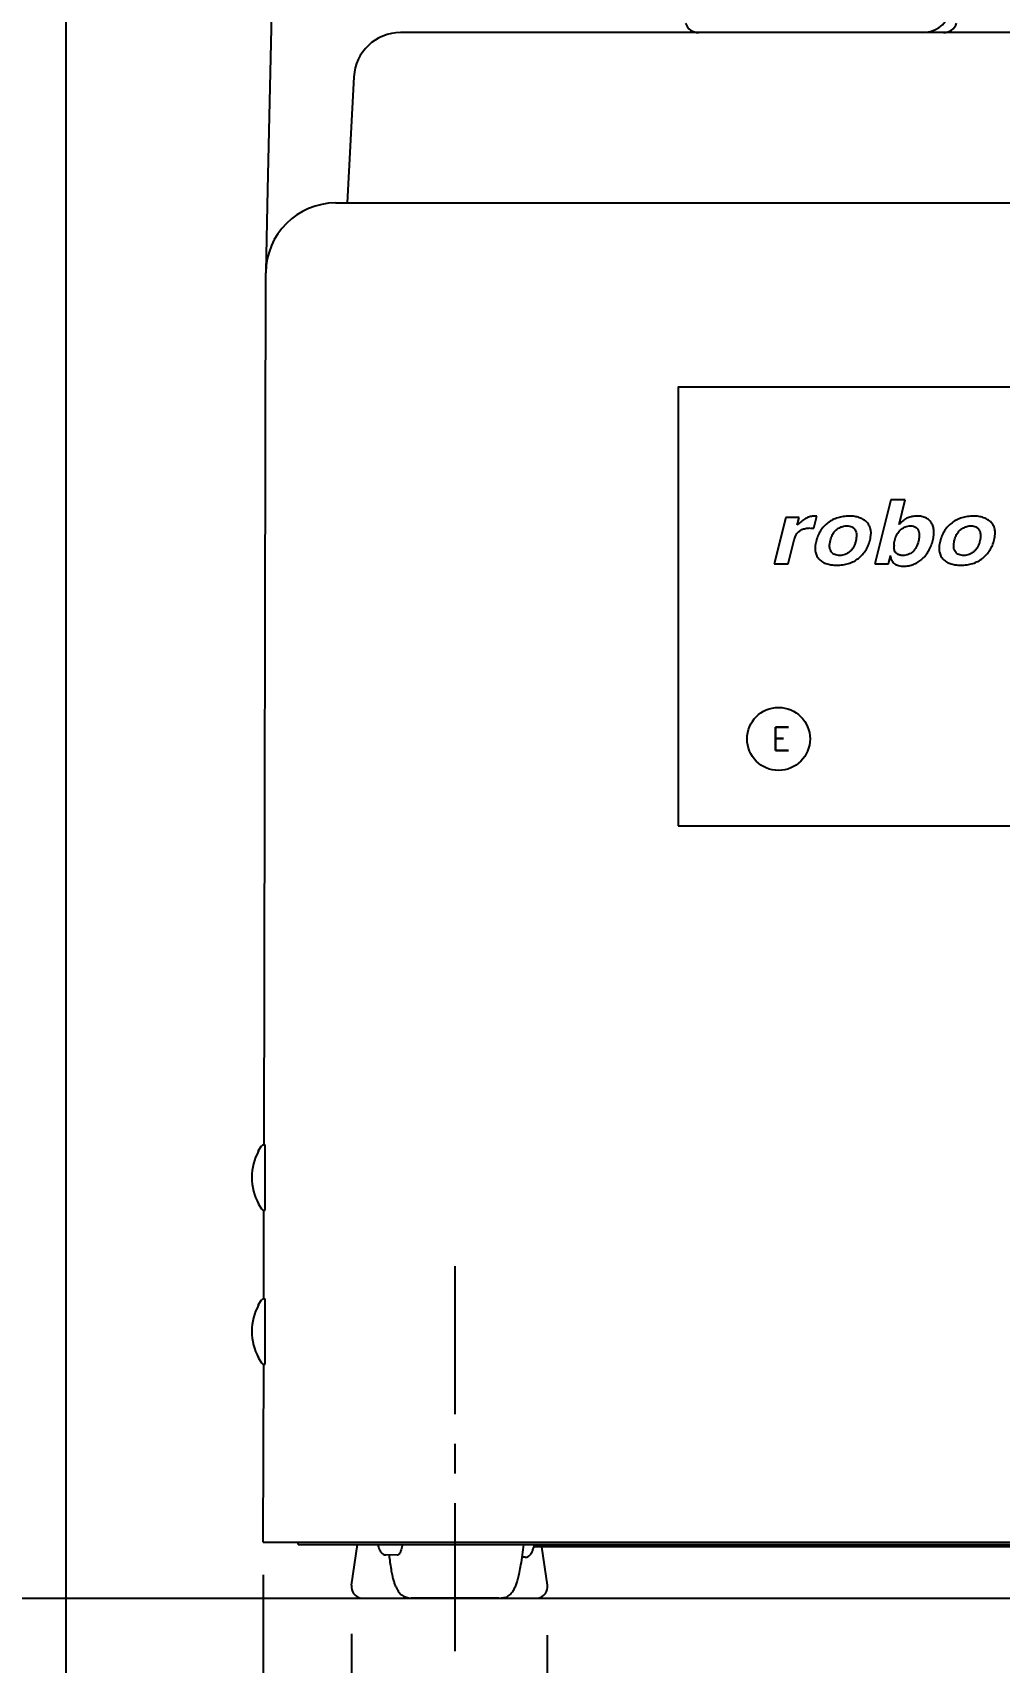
# Model space of a CAD drawing. Extents: x 230 to 4050, y 0 to 2754.
# Drawn here: x 533.4 to 740.7, y 558.9 to 908.2 of the extents above; entities that cross this region are included whole.
import ezdxf

# ---------------------------------------------------------------- set-up
doc = ezdxf.new("R2010")
doc.units = 0
doc.header["$PDMODE"] = 3
doc.linetypes.add('CENTER', pattern=[50.8, 31.75, -6.35, 6.35, -6.35])
doc.layers.get('0').update_dxf_attribs({"linetype": 'CONTINUOUS'})
doc.layers.get('DEFPOINTS').update_dxf_attribs({"linetype": 'CONTINUOUS'})
doc.layers.add('DANMEN', color=7, linetype='CONTINUOUS')
doc.layers.add('SUNPOU', color=7, linetype='CONTINUOUS')
doc.styles.get("Standard").update_dxf_attribs({"font": 'SIMPLEX.shx', "bigfont": 'extfont.shx'})
doc.dimstyles.get("Standard").update_dxf_attribs({"dimscale": 10, "dimtxt": 2, "dimasz": 3, "dimexe": 1, "dimexo": 1, "dimgap": 0.6, "dimtad": 3, "dimdec": 0, "dimzin": 0, "dimdsep": 46, "dimtxsty": 'STANDARD', "dimblk1": 'OPEN', "dimblk2": 'OPEN', "dimsah": 1, "dimcen": 1.5, "dimadec": 0, "dimazin": 0, "dimtfac": 1, "dimtdec": 0, "dimtmove": 0, "dimatfit": 0, "dimldrblk": 'DOTSMALL', "dimfxl": 1, "dimtvp": 1, "dimtolj": 1, "dimtzin": 0, "dimarcsym": 0})

# ---------------------------------------------------------------- blocks, each defined once
blk = doc.blocks.new('_OPEN')
at = {"color": 0, "linetype": 'ByBlock'}
for p, q in [((-1, 0.167), (0, 0)), ((0, 0), (-1, -0.167)), ((0, 0), (-1, 0))]:
    blk.add_line(p, q, dxfattribs=at)
blk = doc.blocks.new('*D7')
at = {"layer": 'DEFPOINTS', "color": 0}
for p in [(463.06, 913.15), (633.7, 913.15), (463.32, 572.67)]:
    blk.add_point(p, dxfattribs=at)
at = {"layer": 'SUNPOU', "color": 0, "lineweight": -2}
for p, q in [((623.7, 913.15), (453.06, 913.15)), ((463.06, 602.67), (463.06, 883.15)), ((453.32, 572.67), (453.06, 572.67))]:
    blk.add_line(p, q, dxfattribs=at)
at = {"layer": 'SUNPOU', "color": 0, "lineweight": -2, "xscale": 30, "yscale": 30, "zscale": 30}
for p, rotation in [((463.06, 913.15), 90), ((463.06, 572.67), 270)]:
    blk.add_blockref('_OPEN', p, dxfattribs=dict(at, rotation=rotation))
at = {"layer": 'SUNPOU', "color": 0, "insert": (447.06, 742.91), "char_height": 20, "attachment_point": 5, "rotation": 90}
blk.add_mtext('\\A1;340', dxfattribs=at)
blk = doc.blocks.new('_DotSmall')
at = {"color": 0, "linetype": 'ByBlock', "const_width": 0.5}
blk.add_lwpolyline([(-0.0625, 0, 1), (0.0625, 0, 1)], format="xyb", close=True, dxfattribs=at)
blk = doc.blocks.new('*D9')
at = {"layer": 'DEFPOINTS', "color": 0}
for p in [(724.51, 1253.24), (412.47, 572.67), (493.18, 572.67)]:
    blk.add_point(p, dxfattribs=at)
at = {"layer": 'SUNPOU', "color": 0, "lineweight": -2}
for p, q in [((714.51, 1253.24), (402.47, 1253.24)), ((412.47, 1223.24), (412.47, 602.67)), ((483.18, 572.67), (402.47, 572.67))]:
    blk.add_line(p, q, dxfattribs=at)
at = {"layer": 'SUNPOU', "color": 0, "lineweight": -2, "xscale": 30, "yscale": 30, "zscale": 30}
for p, rotation in [((412.47, 1253.24), 90), ((412.47, 572.67), 270)]:
    blk.add_blockref('_OPEN', p, dxfattribs=dict(at, rotation=rotation))
at = {"layer": 'SUNPOU', "color": 0, "insert": (396.47, 912.95), "char_height": 20, "attachment_point": 5, "rotation": 90}
blk.add_mtext('\\A1;680', dxfattribs=at)
blk = doc.blocks.new('*D12')
at = {"layer": 'DEFPOINTS', "color": 0}
for p in [(601.8, 575.04), (643.78, 574.75), (601.8, 467.67)]:
    blk.add_point(p, dxfattribs=at)
at = {"layer": 'SUNPOU', "color": 0, "lineweight": -2}
for p, q in [((601.8, 565.04), (601.8, 457.67)), ((643.78, 564.75), (643.78, 457.67)), ((571.8, 467.67), (541.8, 467.67)), ((601.8, 467.67), (643.78, 467.67)), ((673.78, 467.67), (771.02, 467.67))]:
    blk.add_line(p, q, dxfattribs=at)
at = {"layer": 'SUNPOU', "color": 0, "lineweight": -2, "xscale": 30, "yscale": 30, "zscale": 30}
blk.add_blockref('_OPEN', (601.8, 467.67), dxfattribs=at)
at = {"layer": 'SUNPOU', "color": 0, "lineweight": -2, "xscale": 30, "yscale": 30, "zscale": 30, "rotation": 180}
blk.add_blockref('_OPEN', (643.78, 467.67), dxfattribs=at)
at = {"layer": 'SUNPOU', "color": 0, "insert": (737.4, 483.67), "char_height": 20, "attachment_point": 5}
blk.add_mtext('\\A1;φ42', dxfattribs=at)
blk = doc.blocks.new('*D20')
at = {"layer": 'DEFPOINTS', "color": 0}
for p in [(540.56, 1062.43), (985.06, 1062.43), (540.56, 317.67)]:
    blk.add_point(p, dxfattribs=at)
at = {"layer": 'SUNPOU', "color": 0, "lineweight": -2}
for p, q in [((540.56, 1052.43), (540.56, 307.67)), ((985.06, 1052.43), (985.06, 307.67)), ((955.06, 317.67), (570.56, 317.67))]:
    blk.add_line(p, q, dxfattribs=at)
at = {"layer": 'SUNPOU', "color": 0, "lineweight": -2, "xscale": 30, "yscale": 30, "zscale": 30, "rotation": 180}
blk.add_blockref('_OPEN', (540.56, 317.67), dxfattribs=at)
at = {"layer": 'SUNPOU', "color": 0, "lineweight": -2, "xscale": 30, "yscale": 30, "zscale": 30}
blk.add_blockref('_OPEN', (985.06, 317.67), dxfattribs=at)
at = {"layer": 'SUNPOU', "color": 0, "insert": (762.81, 333.67), "char_height": 20, "attachment_point": 5}
blk.add_mtext('\\A1;445', dxfattribs=at)
blk = doc.blocks.new('*D21')
at = {"layer": 'DEFPOINTS', "color": 0}
for p in [(582.89, 587.65), (942.73, 587.65), (582.89, 367.67)]:
    blk.add_point(p, dxfattribs=at)
at = {"layer": 'SUNPOU', "color": 0, "lineweight": -2}
for p, q in [((582.89, 577.65), (582.89, 357.67)), ((942.73, 577.65), (942.73, 357.67)), ((912.73, 367.67), (612.89, 367.67))]:
    blk.add_line(p, q, dxfattribs=at)
at = {"layer": 'SUNPOU', "color": 0, "lineweight": -2, "xscale": 30, "yscale": 30, "zscale": 30, "rotation": 180}
blk.add_blockref('_OPEN', (582.89, 367.67), dxfattribs=at)
at = {"layer": 'SUNPOU', "color": 0, "lineweight": -2, "xscale": 30, "yscale": 30, "zscale": 30}
blk.add_blockref('_OPEN', (942.73, 367.67), dxfattribs=at)
at = {"layer": 'SUNPOU', "color": 0, "insert": (762.81, 383.67), "char_height": 20, "attachment_point": 5}
blk.add_mtext('\\A1;360', dxfattribs=at)

msp = doc.modelspace()

# ---------------------------------------------------------------- linework, layer by layer
at = {"color": 2, "linetype": 'Continuous'}
for p, q in [((913.32, 908.15), (612.3, 908.15)), ((602.31, 898.68), (600.9, 871.65)), ((598.43, 871.65), (927.19, 871.65)), ((583.06, 669.82), (583.43, 856.68)), ((581.89, 668.57), (582.52, 669.57)), ((581.89, 668.5), (581.89, 668.57)), ((583, 669.82), (583.29, 669.82)), ((583.29, 655.82), (583.29, 669.82)), ((581.89, 657.06), (581.89, 657.13)), ((581.89, 657.06), (582.52, 656.06)), ((582.99, 636.82), (583.03, 655.82)), ((583, 655.82), (583.29, 655.82)), ((581.89, 635.57), (582.52, 636.57)), ((583, 636.82), (583.29, 636.82)), ((583.29, 622.82), (583.29, 636.82)), ((581.89, 635.5), (581.89, 635.57)), ((581.89, 624.06), (581.89, 624.13)), ((581.89, 624.06), (582.52, 623.06)), ((582.89, 584.65), (582.97, 622.82)), ((583, 622.82), (583.29, 622.82)), ((582.89, 584.65), (942.73, 584.65)), ((590.36, 584.15), (590.39, 584.65)), ((590.36, 584.15), (935.26, 584.15)), ((601.83, 575.44), (603.08, 584.15)), ((884.73, 583.65), (640.9, 583.65)), ((643.79, 575.44), (642.61, 583.65)), ((611.68, 581.89), (609.18, 581.93)), ((639.06, 581.41), (638.39, 581.42)), ((639.06, 581.41), (639.08, 581.41)), ((603.81, 572.67), (614.43, 572.67)), ((633.42, 572.67), (614.5, 572.67)), ((635.62, 572.67), (642.01, 572.67))]:
    msp.add_line(p, q, dxfattribs=at)
msp.add_lwpolyline([(585.03, 927.96), (583.81, 874.51), (583.44, 856.97)], dxfattribs=at)
at = {"color": 2}
msp.add_lwpolyline([(671.81, 738.15), (853.81, 738.15), (853.81, 832.15), (671.81, 832.15)], close=True, dxfattribs=at)
msp.add_circle((693.36, 756.78), 6.75, dxfattribs=at)
at = {"color": 2, "linetype": 'Continuous'}
for centre, radius, start, end in [((724.31, 914.15), 6, 270, 340.5288), ((612.3, 898.15), 10, 90, 177), ((676.23, 911.15), 3, 199.4712, 270), ((728.71, 911.15), 3, 270, 340.5288), ((598.43, 856.65), 15, 90, 179.8849), ((592.04, 662.82), 11.63, 150.7455, 209.2545), ((583, 669.23), 0.583, 90, 144.6235), ((583, 656.4), 0.583, 215.3765, 270), ((583, 636.23), 0.583, 90, 144.6235), ((592.04, 629.82), 11.63, 150.7455, 209.2545), ((583, 623.4), 0.583, 215.3765, 270), ((604.24, 575.07), 2.44, 171.419, 259.7939), ((641.38, 575.07), 2.44, 280.2061, 8.581)]:
    msp.add_arc(centre, radius, start, end, dxfattribs=at)
for points, knots in [([(607.44, 584.15), (607.5, 583.91), (607.62, 583.48), (607.81, 583.02), (607.92, 582.81), (607.94, 582.77)], [6.636472, 6.636472, 6.636472, 6.636472, 7.387367, 7.97821, 8.106935, 8.106935, 8.106935, 8.106935]), ([(612.75, 584.15), (612.72, 584.05), (612.6, 583.57), (612.39, 582.87), (612.12, 582.19), (611.81, 581.89), (611.68, 581.89)], [6.968742, 6.968742, 6.968742, 6.968742, 7.29542, 8.422298, 9.154652, 9.549755, 9.549755, 9.549755, 9.549755]), ([(633.48, 572.67), (633.81, 572.67), (634.45, 572.73), (635.39, 573.02), (636.06, 573.66), (636.57, 574.36), (636.94, 575.12), (637.26, 575.97), (637.56, 577), (637.86, 578.29), (638.17, 579.96), (638.48, 581.95), (638.67, 583.41), (638.76, 584.15)], [0, 0, 0, 0, 0.9916, 1.92036, 2.871105, 3.706316, 4.517597, 5.394826, 6.431603, 7.724539, 9.379769, 11.522371, 13.776989, 13.776989, 13.776989, 13.776989]), ([(639.08, 581.41), (639.28, 581.41), (639.68, 581.51), (640.11, 581.88), (640.42, 582.35), (640.67, 582.91), (640.87, 583.53), (640.98, 583.96), (641.03, 584.15)], [0, 0, 0, 0, 0.610464, 1.161549, 1.679916, 2.266139, 3.012677, 3.610883, 3.610883, 3.610883, 3.610883]), ([(607.94, 582.77), (608.01, 582.66), (608.18, 582.39), (608.58, 582.04), (608.98, 581.93), (609.18, 581.93)], [0, 0, 0, 0, 0.394206, 0.95124, 1.565536, 1.565536, 1.565536, 1.565536]), ([(609.84, 581.92), (609.9, 581.41), (610.03, 580.38), (610.24, 578.95), (610.48, 577.71), (610.71, 576.71), (610.96, 575.89), (611.24, 575.16), (611.65, 574.49), (612.02, 573.74), (612.73, 573.19), (613.55, 572.78), (614.18, 572.68), (614.5, 572.67)], [0, 0, 0, 0, 1.527455, 3.098108, 4.338572, 5.337806, 6.173354, 6.919284, 7.648781, 8.535454, 9.387843, 10.281092, 11.265508, 11.265508, 11.265508, 11.265508]), ([(633.42, 572.67), (633.44, 572.67), (633.46, 572.67), (633.48, 572.67), (633.48, 572.67)], [0, 0, 0, 0, 0.03779681, 0.05669023, 0.05669023, 0.05669023, 0.05669023])]:
    msp.add_open_spline(points, degree=3, knots=knots, dxfattribs=at)
at = {"layer": 'DANMEN', "color": 2}
for p, q in [((717.44, 807.99), (714.03, 794.31)), ((720.5, 807.99), (717.44, 807.99)), ((719.18, 802.73), (720.5, 807.99)), ((694.91, 804.24), (692.43, 794.31)), ((697.76, 804.24), (694.91, 804.24)), ((697.34, 802.57), (697.76, 804.24)), ((700.93, 801.95), (701.57, 804.52)), ((697.64, 802.85), (697.34, 802.57)), ((695.43, 794.31), (696.71, 799.43)), ((704.31, 798.28), (704.46, 799.39)), ((692.43, 794.31), (695.43, 794.31)), ((714.03, 794.31), (716.92, 794.31)), ((716.92, 794.31), (717.36, 796.07)), ((717.36, 795.86), (717.36, 796.07)), ((463.32, 572.67), (2240.48, 572.67))]:
    msp.add_line(p, q, dxfattribs=at)
at = {"layer": 'DANMEN', "color": 2, "linetype": 'CENTER'}
msp.add_line((623.96, 643.81), (623.96, 535.39), dxfattribs=at)
at = {"layer": 'DANMEN', "color": 2}
for centre, radius, start, end in [((700.96, 797.02), 7.52, 87.7728, 89.134), ((700.96, 797.02), 7.52, 85.3484, 87.7726), ((708.6, 800.83), 4.59, 359.9409, 2.5884), ((721.65, 801.03), 5.02, 0.001, 2.4044), ((735.21, 800.83), 4.59, 359.9409, 2.5884), ((721.68, 798.18), 3.57, 178.2584, 179.9232)]:
    msp.add_arc(centre, radius, start, end, dxfattribs=at)
for points, knots in [([(701.07, 804.54), (700.78, 804.54), (700.18, 804.46), (699.31, 804.12), (698.45, 803.58), (697.91, 803.11), (697.64, 802.85)], [0, 0, 0, 0, 0.872199, 1.786322, 2.789959, 3.916005, 3.916005, 3.916005, 3.916005]), ([(708.51, 804.54), (708.08, 804.54), (707.25, 804.48), (706.04, 804.22), (704.93, 803.76), (704.26, 803.34), (703.94, 803.1)], [0, 0, 0, 0, 1.284895, 2.50311, 3.68725, 4.872353, 4.872353, 4.872353, 4.872353]), ([(712.32, 803.18), (712.11, 803.41), (711.61, 803.81), (710.71, 804.24), (709.66, 804.49), (708.91, 804.54), (708.51, 804.54)], [0, 0, 0, 0, 0.935856, 1.908664, 2.969406, 4.158582, 4.158582, 4.158582, 4.158582]), ([(719.76, 803.33), (719.72, 803.29), (719.52, 803.1), (719.33, 802.9), (719.18, 802.73)], [0, 0, 0, 0, 0.1587175, 0.8357538, 0.8357538, 0.8357538, 0.8357538]), ([(721.05, 804.17), (720.89, 804.11), (720.56, 803.95), (720.13, 803.66), (719.87, 803.43), (719.76, 803.33)], [0, 0, 0, 0, 0.52198, 1.08664, 1.54517, 1.54517, 1.54517, 1.54517]), ([(723, 804.54), (722.66, 804.54), (722, 804.48), (721.35, 804.29), (721.05, 804.17)], [0, 0, 0, 0, 1.00401, 1.992878, 1.992878, 1.992878, 1.992878]), ([(726.13, 803.1), (726.05, 803.21), (725.89, 803.44), (725.51, 803.84), (724.89, 804.23), (724, 804.49), (723.34, 804.54), (723, 804.54)], [0, 0, 0, 0, 0.416806, 0.826194, 1.657435, 2.565958, 3.606241, 3.606241, 3.606241, 3.606241]), ([(735.11, 804.54), (734.69, 804.54), (733.85, 804.48), (732.64, 804.22), (731.53, 803.76), (730.86, 803.34), (730.55, 803.1)], [0, 0, 0, 0, 1.284896, 2.50311, 3.68725, 4.872353, 4.872353, 4.872353, 4.872353]), ([(738.93, 803.18), (738.71, 803.41), (738.21, 803.81), (737.31, 804.24), (736.26, 804.49), (735.51, 804.54), (735.11, 804.54)], [0, 0, 0, 0, 0.935854, 1.908662, 2.969404, 4.158579, 4.158579, 4.158579, 4.158579]), ([(696.71, 799.43), (696.78, 799.7), (696.93, 800.18), (697.26, 800.79), (697.53, 801.09), (697.67, 801.21)], [0, 0, 0, 0, 0.839735, 1.505902, 2.05192, 2.05192, 2.05192, 2.05192]), ([(697.67, 801.21), (697.87, 801.38), (698.33, 801.67), (699.17, 801.94), (699.79, 801.99), (700.12, 801.99)], [0, 0, 0, 0, 0.783064, 1.614369, 2.623525, 2.623525, 2.623525, 2.623525]), ([(700.12, 801.99), (700.2, 801.99), (700.37, 801.98), (700.63, 801.97), (700.82, 801.96), (700.93, 801.95)], [0, 0, 0, 0, 0.2305655, 0.4960984, 0.8029014, 0.8029014, 0.8029014, 0.8029014]), ([(703.94, 803.1), (703.63, 802.86), (703.04, 802.33), (702.31, 801.39), (701.75, 800.3), (701.49, 799.52), (701.39, 799.1)], [0, 0, 0, 0, 1.184667, 2.359026, 3.562445, 4.830975, 4.830975, 4.830975, 4.830975]), ([(704.46, 799.39), (704.55, 799.74), (704.76, 800.37), (705.24, 801.15), (705.64, 801.53), (705.85, 801.69)], [0, 0, 0, 0, 1.078473, 1.962089, 2.725454, 2.725454, 2.725454, 2.725454]), ([(705.85, 801.69), (706.08, 801.86), (706.54, 802.14), (707.28, 802.39), (707.77, 802.44), (708.01, 802.44)], [0, 0, 0, 0, 0.867519, 1.615686, 2.328849, 2.328849, 2.328849, 2.328849]), ([(708.01, 802.44), (708.21, 802.44), (708.57, 802.41), (709.06, 802.26), (709.46, 802), (709.66, 801.76), (709.75, 801.62)], [0, 0, 0, 0, 0.591617, 1.074287, 1.523734, 2.01066, 2.01066, 2.01066, 2.01066]), ([(709.75, 801.62), (709.85, 801.45), (710.01, 801.06), (710.05, 800.65), (710.05, 800.43)], [0, 0, 0, 0, 0.594386, 1.236785, 1.236785, 1.236785, 1.236785]), ([(710.05, 800.43), (710.05, 800.23), (710.04, 799.81), (709.96, 799.39), (709.9, 799.17)], [0, 0, 0, 0, 0.590455, 1.271904, 1.271904, 1.271904, 1.271904]), ([(713.19, 801.03), (713.18, 801.2), (713.13, 801.67), (712.94, 802.29), (712.63, 802.83), (712.43, 803.07), (712.32, 803.18)], [0, 0, 0, 0, 0.487754, 1.43878, 1.898801, 2.362193, 2.362193, 2.362193, 2.362193]), ([(712.98, 799.46), (713.07, 799.86), (713.16, 800.31), (713.18, 800.77), (713.19, 800.82)], [0, 0, 0, 0, 1.228319, 1.382232, 1.382232, 1.382232, 1.382232]), ([(718.27, 799.38), (718.37, 799.76), (718.61, 800.45), (719.17, 801.3), (719.64, 801.71), (719.88, 801.87)], [0, 0, 0, 0, 1.178804, 2.156261, 3.023024, 3.023024, 3.023024, 3.023024]), ([(719.88, 801.87), (720.06, 802), (720.44, 802.22), (721.04, 802.4), (721.44, 802.44), (721.63, 802.44)], [0, 0, 0, 0, 0.685937, 1.286157, 1.868984, 1.868984, 1.868984, 1.868984]), ([(721.63, 802.44), (721.86, 802.44), (722.28, 802.4), (722.86, 802.14), (723.13, 801.84), (723.24, 801.67)], [0, 0, 0, 0, 0.682844, 1.254494, 1.862823, 1.862823, 1.862823, 1.862823]), ([(723.24, 801.67), (723.34, 801.51), (723.48, 801.14), (723.52, 800.76), (723.52, 800.57)], [0, 0, 0, 0, 0.564559, 1.142155, 1.142155, 1.142155, 1.142155]), ([(723.52, 800.57), (723.52, 800.35), (723.51, 799.9), (723.41, 799.45), (723.36, 799.23)], [0, 0, 0, 0, 0.656079, 1.354422, 1.354422, 1.354422, 1.354422]), ([(726.66, 801.24), (726.66, 801.3), (726.64, 801.67), (726.52, 802.32), (726.28, 802.86), (726.13, 803.1)], [0, 0, 0, 0, 0.200656, 1.100017, 1.95187, 1.95187, 1.95187, 1.95187]), ([(726.44, 799.34), (726.53, 799.7), (726.64, 800.26), (726.67, 800.83), (726.67, 801.03)], [0, 0, 0, 0, 1.121768, 1.704734, 1.704734, 1.704734, 1.704734]), ([(730.55, 803.1), (730.23, 802.86), (729.64, 802.33), (728.91, 801.39), (728.35, 800.3), (728.09, 799.52), (727.99, 799.1)], [0, 0, 0, 0, 1.184667, 2.359027, 3.562445, 4.830976, 4.830976, 4.830976, 4.830976]), ([(731.07, 799.39), (731.15, 799.74), (731.36, 800.37), (731.85, 801.15), (732.25, 801.53), (732.45, 801.69)], [0, 0, 0, 0, 1.078473, 1.962088, 2.725452, 2.725452, 2.725452, 2.725452]), ([(732.45, 801.69), (732.68, 801.86), (733.14, 802.14), (733.89, 802.39), (734.37, 802.44), (734.61, 802.44)], [0, 0, 0, 0, 0.867519, 1.615686, 2.328851, 2.328851, 2.328851, 2.328851]), ([(734.61, 802.44), (734.81, 802.44), (735.17, 802.41), (735.66, 802.26), (736.06, 802), (736.27, 801.76), (736.35, 801.62)], [0, 0, 0, 0, 0.591616, 1.074286, 1.523733, 2.010659, 2.010659, 2.010659, 2.010659]), ([(736.35, 801.62), (736.45, 801.45), (736.64, 800.99), (736.65, 800.5), (736.65, 800.22)], [0, 0, 0, 0, 0.594386, 1.447891, 1.447891, 1.447891, 1.447891]), ([(736.65, 800.22), (736.65, 800.09), (736.63, 799.74), (736.56, 799.39), (736.51, 799.17)], [0, 0, 0, 0, 0.378537, 1.059986, 1.059986, 1.059986, 1.059986]), ([(739.79, 801.03), (739.78, 801.2), (739.73, 801.67), (739.55, 802.29), (739.23, 802.83), (739.03, 803.07), (738.93, 803.18)], [0, 0, 0, 0, 0.487754, 1.438781, 1.898801, 2.362194, 2.362194, 2.362194, 2.362194]), ([(739.58, 799.46), (739.68, 799.86), (739.76, 800.31), (739.79, 800.77), (739.79, 800.82)], [0, 0, 0, 0, 1.228319, 1.382232, 1.382232, 1.382232, 1.382232]), ([(701.19, 797.95), (701.19, 797.93), (701.18, 797.78), (701.17, 797.63), (701.17, 797.49)], [0, 0, 0, 0, 0.0368061, 0.4547877, 0.4547877, 0.4547877, 0.4547877]), ([(701.18, 797.5), (701.18, 797.36), (701.22, 796.9), (701.43, 796.16), (701.76, 795.62), (701.96, 795.4)], [0, 0, 0, 0, 0.427375, 1.370475, 2.277578, 2.277578, 2.277578, 2.277578]), ([(704.67, 796.87), (704.56, 797), (704.4, 797.31), (704.3, 797.8), (704.31, 798.13), (704.31, 798.28)], [0, 0, 0, 0, 0.490291, 1.029531, 1.48682, 1.48682, 1.48682, 1.48682]), ([(706.45, 796.11), (706.27, 796.11), (705.91, 796.14), (705.41, 796.28), (704.99, 796.52), (704.76, 796.74), (704.67, 796.87)], [0, 0, 0, 0, 0.558673, 1.062848, 1.536122, 2.008518, 2.008518, 2.008518, 2.008518]), ([(708.64, 796.93), (708.49, 796.79), (708.18, 796.55), (707.64, 796.3), (707.06, 796.14), (706.66, 796.11), (706.45, 796.11)], [0, 0, 0, 0, 0.596611, 1.178201, 1.767787, 2.386715, 2.386715, 2.386715, 2.386715]), ([(709.9, 799.17), (709.85, 798.94), (709.71, 798.5), (709.43, 797.9), (709.08, 797.37), (708.79, 797.06), (708.64, 796.93)], [0, 0, 0, 0, 0.708629, 1.370491, 2.000081, 2.613927, 2.613927, 2.613927, 2.613927]), ([(710.48, 795.48), (710.79, 795.72), (711.36, 796.25), (712.07, 797.2), (712.62, 798.27), (712.88, 799.05), (712.98, 799.46)], [0, 0, 0, 0, 1.173099, 2.337654, 3.530315, 4.785666, 4.785666, 4.785666, 4.785666]), ([(718.83, 796.4), (718.74, 796.46), (718.58, 796.59), (718.31, 796.93), (718.11, 797.47), (718.11, 797.94), (718.11, 798.19)], [0, 0, 0, 0, 0.313529, 0.621854, 1.273213, 2.015874, 2.015874, 2.015874, 2.015874]), ([(720.01, 796.11), (719.89, 796.11), (719.67, 796.12), (719.35, 796.18), (719.07, 796.27), (718.91, 796.35), (718.83, 796.4)], [0, 0, 0, 0, 0.350327, 0.667946, 0.958574, 1.229923, 1.229923, 1.229923, 1.229923]), ([(723.36, 799.23), (723.24, 798.76), (722.95, 797.91), (722.32, 797.01), (721.69, 796.54), (721.18, 796.29), (720.61, 796.14), (720.21, 796.11), (720.01, 796.11)], [0, 0, 0, 0, 1.451668, 2.666146, 3.228248, 3.786742, 4.363545, 4.978553, 4.978553, 4.978553, 4.978553]), ([(724.09, 795.3), (724.37, 795.55), (724.91, 796.1), (725.57, 797.06), (726.09, 798.15), (726.34, 798.93), (726.44, 799.34)], [0, 0, 0, 0, 1.136643, 2.287489, 3.481413, 4.74414, 4.74414, 4.74414, 4.74414]), ([(727.79, 797.95), (727.79, 797.93), (727.78, 797.78), (727.77, 797.63), (727.77, 797.49)], [0, 0, 0, 0, 0.0368062, 0.4547881, 0.4547881, 0.4547881, 0.4547881]), ([(727.77, 797.5), (727.78, 797.36), (727.83, 796.9), (728.03, 796.16), (728.36, 795.62), (728.56, 795.4)], [0, 0, 0, 0, 0.427817, 1.370917, 2.27802, 2.27802, 2.27802, 2.27802]), ([(730.91, 798.07), (730.91, 798.2), (730.95, 798.64), (730.99, 799.08), (731.07, 799.39)], [0, 0, 0, 0, 0.382197, 1.331162, 1.331162, 1.331162, 1.331162]), ([(731.27, 796.87), (731.17, 797), (731, 797.31), (730.92, 797.73), (730.91, 797.99), (730.91, 798.07)], [0, 0, 0, 0, 0.490291, 1.029531, 1.274787, 1.274787, 1.274787, 1.274787]), ([(733.05, 796.11), (732.87, 796.11), (732.51, 796.14), (732.02, 796.28), (731.59, 796.52), (731.36, 796.74), (731.27, 796.87)], [0, 0, 0, 0, 0.558672, 1.062847, 1.536121, 2.008517, 2.008517, 2.008517, 2.008517]), ([(735.24, 796.93), (735.1, 796.79), (734.78, 796.55), (734.25, 796.3), (733.67, 796.14), (733.26, 796.11), (733.05, 796.11)], [0, 0, 0, 0, 0.596611, 1.178201, 1.767787, 2.386715, 2.386715, 2.386715, 2.386715]), ([(736.51, 799.17), (736.45, 798.94), (736.31, 798.5), (736.03, 797.9), (735.68, 797.37), (735.4, 797.06), (735.24, 796.93)], [0, 0, 0, 0, 0.708629, 1.370492, 2.000082, 2.613929, 2.613929, 2.613929, 2.613929]), ([(737.08, 795.48), (737.39, 795.72), (737.96, 796.25), (738.68, 797.2), (739.23, 798.27), (739.48, 799.05), (739.58, 799.46)], [0, 0, 0, 0, 1.1731, 2.337654, 3.530316, 4.785666, 4.785666, 4.785666, 4.785666]), ([(701.96, 795.4), (702.16, 795.17), (702.64, 794.75), (703.55, 794.31), (704.63, 794.06), (705.41, 794.02), (705.82, 794.01)], [0, 0, 0, 0, 0.918691, 1.89518, 2.9847, 4.226853, 4.226853, 4.226853, 4.226853]), ([(705.82, 794.01), (706.27, 794.01), (707.13, 794.07), (708.37, 794.34), (709.5, 794.8), (710.17, 795.23), (710.48, 795.48)], [0, 0, 0, 0, 1.338707, 2.589755, 3.787009, 4.969666, 4.969666, 4.969666, 4.969666]), ([(717.36, 795.86), (717.38, 795.7), (717.44, 795.38), (717.62, 794.96), (717.87, 794.59), (718.32, 794.19), (719.12, 793.86), (719.83, 793.8), (720.21, 793.8)], [0, 0, 0, 0, 0.494141, 0.947275, 1.378409, 1.809343, 2.750325, 3.908508, 3.908508, 3.908508, 3.908508]), ([(720.21, 793.8), (720.56, 793.8), (721.26, 793.86), (722.28, 794.15), (723.23, 794.63), (723.81, 795.06), (724.09, 795.3)], [0, 0, 0, 0, 1.056555, 2.091583, 3.142687, 4.245678, 4.245678, 4.245678, 4.245678]), ([(728.56, 795.4), (728.76, 795.17), (729.25, 794.75), (730.15, 794.31), (731.23, 794.06), (732.01, 794.02), (732.43, 794.01)], [0, 0, 0, 0, 0.918691, 1.895179, 2.9847, 4.226853, 4.226853, 4.226853, 4.226853]), ([(732.43, 794.01), (732.87, 794.01), (733.74, 794.07), (734.98, 794.34), (736.1, 794.8), (736.77, 795.23), (737.08, 795.48)], [0, 0, 0, 0, 1.338708, 2.589756, 3.78701, 4.969666, 4.969666, 4.969666, 4.969666])]:
    msp.add_open_spline(points, degree=3, knots=knots, dxfattribs=at)
for points in [[(701.39, 799.1), (701.3, 798.72), (701.23, 798.34), (701.19, 797.95)], [(718.11, 798.29), (718.12, 798.66), (718.19, 799.03), (718.27, 799.38)], [(727.99, 799.1), (727.9, 798.72), (727.83, 798.34), (727.79, 797.95)]]:
    msp.add_open_spline(points, degree=3, dxfattribs=at)

# ---------------------------------------------------------------- texts
at = {"color": 2}
msp.add_text('E', height=5, dxfattribs=at).set_placement((691.81, 754.28))

# ---------------------------------------------------------------- dimensions: what is measured, and where the dimension line sits
at = {"layer": 'SUNPOU'}
dim = msp.add_linear_dim(base=(412.47, 572.67), p1=(724.51, 1253.24), p2=(493.18, 572.67), angle=90, text='680', dimstyle='STANDARD', dxfattribs=at)
dim.commit()
dim.dimension.update_dxf_attribs({"geometry": '*D9', "text_midpoint": (396.47, 912.95)})
for base, p1, p2, picture, middle in [((540.56072455, 317.67436617), (985.06072455, 1062.43007176), (540.56072455, 1062.43007176), '*D20', (762.81072455, 333.67436617)), ((582.89, 367.67), (942.73, 587.65), (582.89, 587.65), '*D21', (762.81, 383.67))]:
    dim = msp.add_linear_dim(base=base, p1=p1, p2=p2, dimstyle='STANDARD', dxfattribs=at)
    dim.commit()
    dim.dimension.update_dxf_attribs({"geometry": picture, "text_midpoint": middle})
dim = msp.add_linear_dim(base=(463.06, 913.15), p1=(463.32, 572.67), p2=(633.7, 913.15), angle=90, dimstyle='STANDARD', dxfattribs=at)
dim.commit()
dim.dimension.update_dxf_attribs({"geometry": '*D7', "text_midpoint": (447.06, 742.91)})
dim = msp.add_linear_dim(base=(601.8, 467.67), p1=(643.78, 574.75), p2=(601.8, 575.04), text='φ<>', dimstyle='STANDARD', dxfattribs=at)
dim.commit()
dim.dimension.update_dxf_attribs({"geometry": '*D12', "text_midpoint": (737.4, 467.67), "dimtype": 160})

doc.saveas('drawing.dxf')
